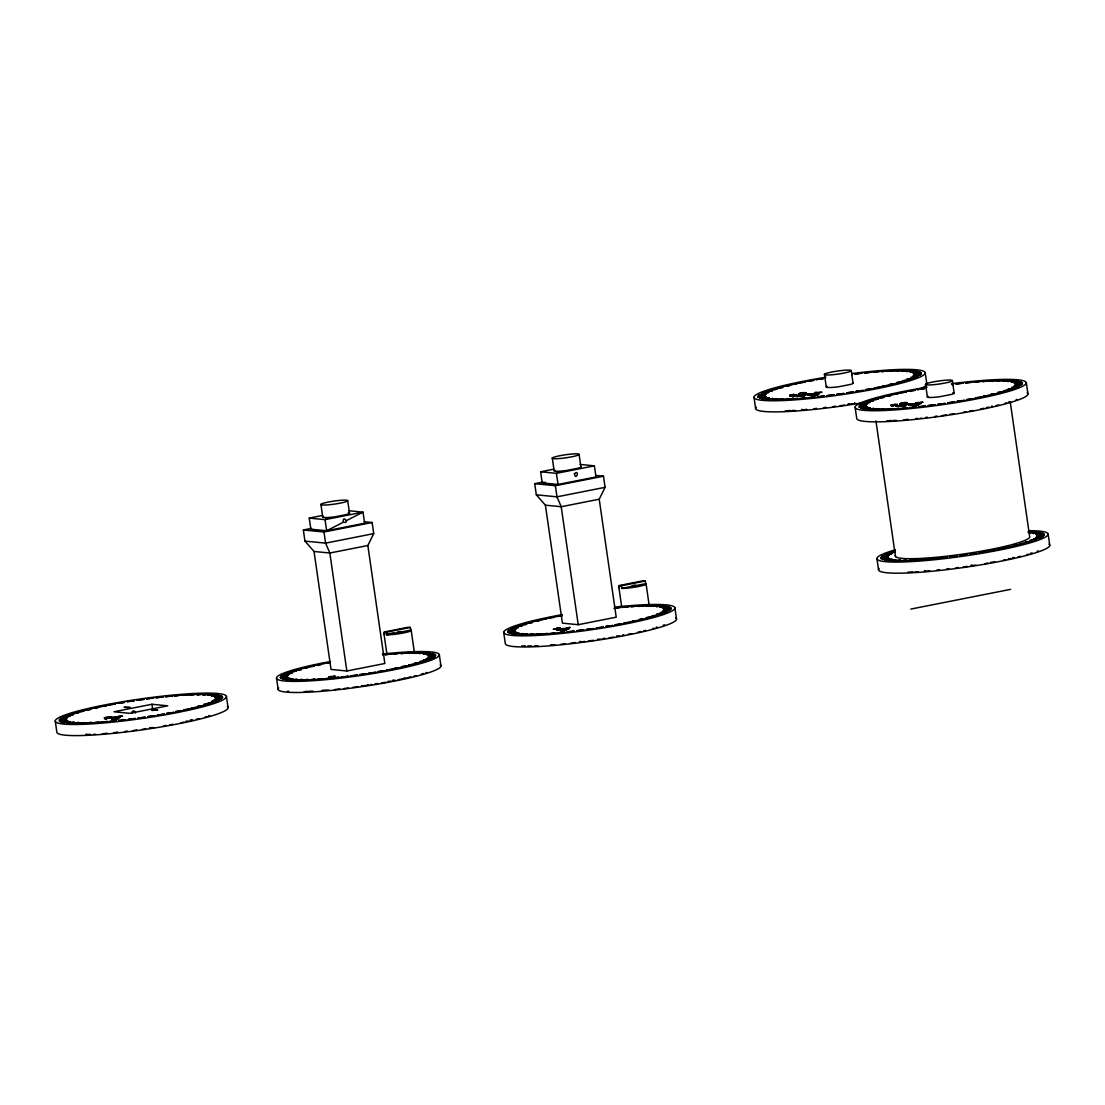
<?xml version="1.0" encoding="UTF-8"?>
<svg xmlns="http://www.w3.org/2000/svg" width="1105" height="1105" viewBox="0 0 1105 1105"><rect width="100%" height="100%" fill="white"/><g stroke="black" fill="none" stroke-linecap="round" stroke-linejoin="round"><path stroke-width="1.5" d="M616.673 635.928L619.781 635.969M560.332 628.137C552.749 629.077 561.299 626.618 560.76 630.651M560.497 629.256L557.542 629.298M907.233 402.717L900.437 403.339L906.473 402.552L907.385 403.919L902.937 403.85M800.973 393.104C806.678 394.526 802.271 390.866 801.014 394.305M311.638 528.328L303.35 529.972L304.952 541.105L314.027 551.464L331.03 669.437L346.832 670.997L384.844 663.483L367.841 545.511L373.711 533.632L372.109 522.499L364.153 521.712M543.011 482.029L534.723 483.672L536.326 494.805L545.4 505.165L562.404 623.137L578.219 624.698L616.217 617.184L599.214 499.211L605.084 487.333L603.482 476.2L595.54 475.412M521.712 645.942L525.455 645.914M534.323 645.873L538.024 645.859M909.871 405.342C905.92 403.712 920.658 403.021 909.608 404.983M927.164 417.082L925.396 417.704M810.172 394.112L805.006 394.609L812.893 394.029L809.233 394.596L810.172 394.112L810.338 395.231M818.708 393.877L818.556 392.758L817.065 393.076L821.94 392.234L815.891 392.385L815.891 393.546C814.371 395.038 813.929 392.026 815.725 392.427M377.606 683.443L374.733 684.23M795.172 394.941C797.147 396.322 791.429 393.421 790.034 396.294M896.086 406.115L896.348 404.499L892.647 404.941L892.923 406.405M423.45 673.511L421.378 674.147M527.679 645.955L531.74 645.928M936.791 415.963L934.623 416.613M562.942 628.98C564.931 627.985 559.282 628.455 561.561 630.499C562.404 628.372 558.605 629.049 561.257 629.408M149.534 727.712L154.299 727.573M113.276 718.582L113.152 717.394L117.558 717.104L113.152 717.394L113.166 719.106M561.561 628.828L566.009 628.455L563.053 629.007M309.386 691.191L313.143 691.247M640.969 631.494L637.778 632.295M206.69 716.551L205.226 717.035M1006.558 402.8L1005.094 403.284M1028.368 554.144L1026.904 554.627M1016.918 399.402L1016.13 399.72M343.337 522.099C342.163 514.018 350.492 524.143 343.406 522.168L326.652 530.759L310.823 529.212L309.248 518.079L322.453 515.469M346.487 520.593L362.993 512.14L364.636 523.259L326.652 530.759L325.036 519.64L309.248 518.079M361.459 685.68L365.99 685.611M325.188 690.073L328.876 690.142M108.884 716.952L111.895 716.731L108.014 717.09L111.011 716.883L108.994 717.021M550.621 644.768L554.862 644.768M825.946 407.248L823.418 407.897M127.186 730.958L124.658 731.62M948.864 568.55L946.336 569.213M166.04 725.405L163.457 726.068M965.908 411.654L963.325 412.317M987.718 562.998L985.135 563.661M984.058 408.228L980.508 409.03M323.793 690.045L322.052 690.556M802.423 395.065L804.937 395.576L797.23 396.115L803.404 395.714L802.451 395.093L802.603 396.198M903.614 405.01L904.512 405.673L898.31 406.06L906.045 405.563L903.614 405.01L903.71 406.157M111.978 719.327L111.619 717.684L113.014 717.988M111.743 718.803L112.627 718.664M559.904 627.985L560.194 630.182L561.616 630.458M816.443 408.298L813.611 408.974M917.564 418.256L915.631 418.767M117.683 732.021L113.898 732.822M939.374 569.614L936.529 570.277M851.693 374.636L852.397 374.346L851.637 374.139M835.449 406.143L832.59 406.82M136.689 729.866L132.876 730.667M958.367 567.459L955.507 568.122M805.642 393.049L799.316 393.463L805.642 393.049L805.794 394.154M848.764 403.822L848.046 404.126L853.06 403.85M854.552 403.505L855.27 403.215L854.538 403.007M971.682 565.138L970.977 565.553L975.977 565.166M991.641 406.681L992.414 406.253L991.724 406.157M1038.438 550.898L1037.236 551.243M111.591 717.711L108.594 718.278L113.014 718.001M367.537 685.266L368.379 684.838L367.095 684.727M86.756 734.19L85.789 734.632L90.513 734.342M814.855 393.974L814.62 392.786L818.556 392.758M815.172 392.841L815.324 393.96L816.388 393.642M119.147 716.786L118.567 716.91M567.017 628.275C567.252 628.648 567.998 627.847 566.948 629.298M575.291 642.475L570.332 643.345M566.451 628.262L566.699 629.408M946.142 414.858L942.068 415.646M183.803 722.131L180.626 722.794M1005.495 559.724L1003.257 560.235M902.274 403.007C906.943 404.596 904.097 400.742 902.329 404.347M382.8 655.072L383.946 654.616L382.952 654.45M561.975 629.822L561.602 628.759M897.495 404.444C897.232 405.563 898.103 406.143 896.348 404.499M952.137 384.775L953.491 384.195L952.068 384.126M584.669 641.397L579.573 642.198M789.813 395.148L794.288 394.402L791.539 394.968L791.802 396.446M892.647 404.941L895.382 404.389L890.92 405.107L896.694 405.024M106.895 717.753L105.818 717.932L108.442 717.463L104.367 717.739L106.204 717.698M622.474 635.499L623.883 635.03L623.192 634.809M1012.774 558.205L1014.224 557.611L1012.871 557.514M654.367 628.22L652.834 628.565M557.044 629.643C562.694 628.372 558.232 631.59 557.003 628.262M664.699 624.836L663.166 625.181M385.728 682.255L381.391 682.987M402.455 678.953L398.104 679.672M801.484 409.513L802.23 409.333M806.788 409.333L801.636 410.093M907.896 419.306L903.517 420.01M924.402 570.829L925.147 570.65M929.706 570.65L924.554 571.396M794.813 395.038L792.34 395.493L796.981 394.582L792.699 394.968L793.003 396.654M796.249 396.06L795.586 395.065M844.469 405.065L840.076 405.756M145.694 728.789L142.186 729.397M967.386 566.382L962.994 567.072M613.537 637.088L609.145 637.778M631.673 633.662L628.137 634.27M802.658 396.156L804.15 395.935L803.915 394.789M998.823 404.969L996.227 405.452M198.941 718.733L196.345 719.217M1020.633 556.312L1018.037 556.81M333.834 677.683C327.149 680.21 351.556 675.224 330.865 677.973M339.663 688.885L334.511 689.603M357.91 686.675L352.771 687.379M393.228 680.887L395.176 680.155M557.666 628.22C560.194 629.215 558.094 626.604 557.818 629.74M565.028 643.718L560.594 644.367M579.503 641.549L580.318 641.37M602.75 638.939L604.711 638.11M562.127 615.996L556.326 616.535L562.169 615.319M105.362 717.642L106.909 717.477L105.362 717.642L105.583 718.954M190.253 720.778L192.532 720.018L190.378 719.99M348.31 687.945L343.876 688.567M904.912 404.748C906.459 406.17 903.144 406.626 903.821 404.955M106.743 718.637L105.514 718.747M580.153 464.432L594.366 465.84L596.009 476.959L558.025 484.46L542.196 482.913L540.635 471.78L553.826 469.169M893.669 405.701L891.307 406.157L891.155 405.052M540.635 471.78L556.409 473.341L594.366 465.84M325.036 519.64L362.993 512.14L348.779 510.731M919.664 402.717L918.2 403.007L923.048 402.192L915.672 402.773L919.664 402.717L919.816 403.836M542.196 482.913L545.497 482.263M534.723 483.672L555.373 485.703L603.482 476.2M303.35 529.972L324 532.002L372.109 522.499M605.084 487.333L556.989 496.836L536.326 494.805M373.711 533.632L325.602 543.135L304.952 541.105M599.214 499.211L561.216 506.725L545.4 505.165M367.841 545.511L329.843 553.025L314.027 551.464M384.139 631.991L408.159 627.239L410.342 627.447L410.977 630.168A13.716 1.547 -8.2 0 1 403.505 632.944A13.716 1.547 -8.2 0 1 387.316 634.85L386.709 634.836C387.786 630.996 382.22 631.356 384.278 634.546A13.716 1.547 -8.2 0 1 384.816 633.662M619.035 585.553L643.055 580.816L645.237 581.023L645.873 583.744A13.716 1.547 -8.2 0 1 638.4 586.52A13.716 1.547 -8.2 0 1 622.212 588.426L621.604 588.413C622.668 584.573 617.115 584.932 619.173 588.122A13.716 1.547 -8.2 0 1 619.228 587.501M386.322 632.198L410.342 627.447M621.217 585.774L645.237 581.023M386.128 634.311L394.126 632.723M397.33 632.101L400.535 631.466M632.226 585.664L635.43 585.042M386.709 634.836L410.715 630.099M621.604 588.413L645.61 583.675M151.951 704.258L113.953 711.772L129.768 713.333L167.767 705.819L151.951 704.258L152.863 710.626M415.936 675.735L414.14 676.053M910.838 609.076L1010.578 589.366M790.13 410.452L785.116 411.046M891.252 420.425L886.832 421.005M913.062 571.768L907.633 572.307M425.853 672.627L426.71 672.462M107.282 733.237L102.268 733.803M593.399 640.32L588.413 640.886M793.86 395.894L791.705 396.087M307.687 691.233L304.041 691.744M1010.384 401.64L1008.547 401.944M895.382 550.76L892.564 551.547L895.147 551.602M1032.194 552.983L1030.357 553.301M793.169 396.184L793.694 394.775M407.897 677.683L410.784 676.771M954.168 413.823L949.886 414.292M973.077 410.549L969.472 411.005M994.887 561.906L990.605 562.376M173.195 724.314L169.59 724.77M911.39 403.822L906.114 404.568L909.65 404.181M816.871 395.051L818.543 394.83M917.979 405.01L918.835 404.872M1028.368 532.541L1031.821 531.615L1027.995 531.754M118.111 718.775L118.967 718.637M806.001 392.689L806.277 393.946L801.829 393.891L801.678 392.772M645.748 630.43L643.856 630.693M208.665 715.708L209.619 715.557M895.52 405.756L897.937 405.563M989.21 407.179L986.53 407.469M1011.02 558.536L1008.34 558.826M558.053 629.298L559.42 629.298M808.501 395.024L810.518 395.065L810.283 393.863M656.19 627.184L657.13 627.06M391.377 681.205L388.035 681.343M795.462 410.48L792.188 410.48M896.569 420.439L893.296 420.452M918.379 571.796L915.133 571.907M600.885 639.229L597.736 639.215M188.375 721.068L185.999 721.247M329.138 676.716L335.229 676.149L329.953 677.365L329.138 676.716L329.345 678.111M392.758 680.183L393.615 680.114M406.018 677.931L403.933 678.014M895.616 405.922L896.542 405.936M95.762 734.314L93.455 734.314M556.381 628.717C549.213 630.403 556.865 627.709 556.547 629.836M921.763 418.229L920.41 418.27M371.998 684.561L370.451 684.52M814.868 392.869L815.186 393.974M614.642 608.399L621.093 607.267L613.883 608.303M288.626 691.219L287.48 691.205M918.379 403.242L921.335 403.532M791.539 394.968L792.492 396.612M892.812 406.046L893.572 406.129M556.45 628.496L556.74 629.836L556.727 628.331M1026.338 382.786L1027.94 393.905M1048.148 534.129L1049.75 545.262M1010.315 402.372L1029.611 536.298A67.916 7.694 -8.2 0 1 963.09 554.075A67.916 7.694 -8.2 0 1 895.409 555.511M952.372 380.728A13.578 1.533 -8.2 0 1 931.377 384.872A13.578 1.533 -8.2 0 1 933.145 381.943A13.578 1.533 -8.2 0 1 952.372 380.728L954.168 393.242M925.23 372.813L926.833 383.946M925.562 384.305L927.357 396.819M918.835 403.049L919.001 404.168M918.738 403.063L918.89 404.181M911.128 403.767L911.445 405.19M910.893 403.767L911.059 404.872M910.617 403.767L910.948 405.452M910.271 403.781L910.437 404.9M909.885 403.822L910.05 404.927M909.443 403.877L909.788 405.452M909.249 404.14L909.415 405.259M908.959 403.947L909.125 405.052M908.932 404.168L909.097 405.273M907.108 402.648L907.219 404.002M906.846 402.593L906.915 404.112M906.473 402.552L906.639 403.657M906.266 403.132L906.432 404.237M905.589 402.496L905.81 404.168M905.354 402.897L905.769 404.375M905.119 402.496L905.271 403.601M904.981 402.855L905.244 404.32M904.608 402.51L904.954 404.361M904.512 402.814L904.677 404.402M904.664 404.789L904.829 405.908M904.042 402.565L904.235 403.905M904.249 404.872L904.401 405.977M903.683 402.8L903.849 403.919M903.448 402.634L903.6 403.753M903.31 402.828L903.476 403.947M902.785 402.745L903.103 403.988M902.564 402.938L902.826 404.402M897.163 404.444L897.357 406.018M896.777 404.471L896.929 405.576M896.224 404.775L896.445 406.018M895.879 404.568L896.238 406.267M893.033 405.259L893.199 406.364M892.536 405.3L892.702 406.405M875.933 420.867L895.478 556.478M851.264 370.769A13.578 1.533 -8.2 0 1 830.269 374.913A13.578 1.533 -8.2 0 1 832.037 371.984A13.578 1.533 -8.2 0 1 851.264 370.769L853.06 383.283M855.118 407.289L856.734 418.422A86.48 9.793 -8.2 0 0 948.408 415.162A86.48 9.793 -8.2 0 0 1027.18 392.772M876.928 558.647L878.544 569.779M824.454 374.333L826.25 386.861M817.728 393.09L817.783 394.209L817.507 393.118M817.161 393.035L817.534 394.223M817.092 393.049L817.272 394.195M815.352 392.8L815.504 393.905M810.02 393.808L810.172 394.927M809.785 393.794L809.827 395.493M809.495 393.808L809.661 394.913M809.164 393.822L809.33 394.941M808.777 393.863L808.929 394.968M808.542 394.209L808.68 395.493M808.335 393.905L808.542 395.3M808.142 394.181L808.308 395.286M807.852 393.988L807.99 395.314M807.327 394.071L807.589 395.355M805.738 392.634L806.111 394.043M805.365 392.579L805.531 393.698M805.158 393.173L805.324 394.278M804.481 392.524L804.661 394.416L804.233 392.924M803.998 392.524L804.136 394.347M803.487 392.551L803.846 394.402M803.791 394.789L803.957 395.908M803.404 393.339L803.57 394.444M803.556 394.83L803.722 395.935M802.934 392.607L803.294 394.471M803.142 394.913L803.294 396.018M802.575 392.841L802.741 393.946M802.341 392.676L802.492 393.794M802.713 394.996L802.879 396.101M802.202 392.869L802.368 393.974M801.829 392.91L801.995 394.029M801.457 392.979L801.719 394.444M801.166 393.049L801.318 394.154M800.945 392.91L801.222 394.388M794.978 395.189L795.13 396.308M794.233 395.162L794.454 396.433M793.542 395.286L793.846 396.529M793.114 394.886L793.376 396.612M793.017 395.065L793.114 396.64M792.423 395.189L792.672 396.64M791.926 395.286L792.092 396.405M790.047 395.093L790.199 396.198M754.011 397.33L755.613 408.463M674.906 607.902L676.522 619.035M646.08 583.923L649.146 605.195M618.952 587.943L621.784 607.584M579.103 454.5A13.578 1.533 -8.2 0 1 558.108 458.644A13.578 1.533 -8.2 0 1 559.876 455.716A13.578 1.533 -8.2 0 1 579.103 454.5L580.899 467.014M556.409 473.341L558.025 484.46M578.219 624.698L561.216 506.725L556.989 496.836L555.373 485.703M552.293 458.078L554.088 470.592M567.21 628.11L567.431 629.339M566.782 628.179L566.837 629.422M560.884 628.897L561.147 630.582M560.815 628.897L560.926 630.624M560.125 628.013L560.718 631.811M559.793 628.331L559.945 629.436M559.406 627.958L559.572 629.519M559.13 627.958L559.475 629.436M559.061 628.165L559.158 629.601M558.84 627.971L558.95 629.532M558.522 627.999L558.771 629.657M558.315 628.137L558.439 629.698M558.177 628.041L558.287 629.56M557.804 628.11L558.122 629.726M557.376 628.179L557.555 629.74M503.7 632.419L505.303 643.538A86.48 9.793 -8.2 0 0 596.99 640.292A86.48 9.793 -8.2 0 0 675.749 617.902M439.334 654.809L440.936 665.928M411.184 630.347L414.486 653.262M384.057 634.38L386.888 654.022M347.716 500.8A13.578 1.533 -8.2 0 1 326.735 504.944A13.578 1.533 -8.2 0 1 328.503 502.015A13.578 1.533 -8.2 0 1 347.716 500.8L349.525 513.314M346.832 670.997L329.843 553.025L325.602 543.135L324 532.002M320.92 504.377L322.715 516.891M276.54 678.111L278.142 689.244M226.456 696.537A86.48 9.793 -8.2 0 1 98.663 723.402A86.48 9.793 -8.2 0 1 97.447 706.44A86.48 9.793 -8.2 0 1 226.456 696.537L228.072 707.67M112.945 718.015L112.959 719.162M112.696 719.217L112.434 717.532L112.475 719.258M111.978 717.601L112.309 719.286L111.743 717.656M106.508 717.822L106.66 718.941M106.26 717.587L106.481 719.051M106.011 717.642L106.329 719.065M105.79 717.684L106.066 719.065M105.583 717.822L105.735 718.941M104.505 717.711L104.561 718.872M55.25 721.054L56.852 732.187A86.48 9.793 -8.2 0 0 148.54 728.927A86.48 9.793 -8.2 0 0 227.299 706.537M135.432 713.07C135.901 710.059 131.219 710.28 131.882 713.222M440.204 664.865A82.226 9.31 -8.2 0 1 360.202 686.896A82.226 9.31 -8.2 0 1 278.695 687.987M348.241 512.706A13.578 1.533 -8.2 0 1 347.219 514.405L335.105 516.795A13.578 1.533 -8.2 0 1 323.434 516.394M382.441 654.008A82.226 9.31 -8.2 0 1 424.513 662.406A82.226 9.31 -8.2 0 1 293.157 681.371A82.226 9.31 -8.2 0 1 330.533 661.494M615.084 607.059A86.48 9.793 -8.2 0 1 658.981 615.996A86.48 9.793 -8.2 0 1 520.469 635.831A86.48 9.793 -8.2 0 1 562.183 614.642M580.705 466.642A13.578 1.533 -8.2 0 1 578.592 468.106L566.478 470.495A13.578 1.533 -8.2 0 1 554.821 470.095M1028.741 530.704A86.48 9.793 -8.2 0 1 1021.393 545.193A86.48 9.793 -8.2 0 1 904.719 561.906A86.48 9.793 -8.2 0 1 895.451 549.779M1048.99 544.13A86.48 9.793 -8.2 0 1 964.845 567.307A86.48 9.793 -8.2 0 1 879.124 568.453M851.941 373.531A86.48 9.793 -8.2 0 1 911.874 380.106A86.48 9.793 -8.2 0 1 768.141 400.687A86.48 9.793 -8.2 0 1 825.905 377.261M852.867 382.91A13.578 1.533 -8.2 0 1 850.753 384.374L838.64 386.764A13.578 1.533 -8.2 0 1 826.982 386.363M926.239 385.272A86.48 9.793 -8.2 0 1 918.214 389.582M865.422 402.248A86.48 9.793 -8.2 0 1 756.207 407.137M951.516 383.697A86.48 9.793 -8.2 0 1 1013.52 389.885A86.48 9.793 -8.2 0 1 869.538 410.659A86.48 9.793 -8.2 0 1 927.012 387.22M952.883 392.634A13.578 1.533 -8.2 0 1 951.861 394.333L939.747 396.723A13.578 1.533 -8.2 0 1 928.09 396.322M294.69 680.487L301.914 679.465L294.69 680.487M413.961 653.345L421.171 652.323L413.961 653.345M107.876 705.059L115.1 704.037L107.876 705.059M166.62 713.443L173.844 712.421L166.62 713.443M615.071 624.808L622.295 623.786L615.071 624.808M806.65 381.336L813.86 380.313L806.65 381.336M865.381 389.72L872.605 388.698L865.381 389.72M907.758 391.294L914.968 390.286L907.758 391.294M966.488 399.679L973.712 398.656L966.488 399.679M988.298 551.036L995.522 550.014L988.298 551.036M307.522 680.21L314.732 679.188L307.522 680.21M401.143 653.608L408.353 652.599L401.143 653.608M359.567 674.699L366.777 673.705L359.567 674.699M90.79 708.595L98.013 707.587L90.79 708.595M183.72 709.893L190.93 708.885L183.72 709.893M539.24 619.96L546.464 618.938L539.24 619.96M632.171 621.259L639.381 620.25L632.171 621.259M789.564 384.872L796.774 383.863L789.564 384.872M882.481 386.184L889.705 385.162L882.481 386.184M890.671 394.83L897.882 393.822L890.671 394.83M983.588 396.143L990.812 395.134L983.588 396.143M1005.398 547.486L1012.622 546.478L1005.398 547.486M574.42 473.714C575.829 481.808 580.277 468.838 574.42 473.714M323.282 679.092L330.506 678.083L323.282 679.092M385.383 654.713L392.607 653.704L385.383 654.713M798.542 394.25L800.573 394.015L798.542 394.25M813.667 393.67L815.683 393.435L813.667 393.67M899.65 404.209L901.68 403.974L899.65 404.209M914.774 403.629L916.791 403.394L914.774 403.629M76.632 712.173L83.842 711.164L76.632 712.173M197.892 706.316L205.116 705.308L197.892 706.316M525.082 623.524L532.292 622.529L525.082 623.524M646.342 617.681L653.566 616.673L646.342 617.681M775.392 388.449L782.616 387.441L775.392 388.449M876.5 398.408L883.724 397.399L876.5 398.408M896.652 382.592L903.876 381.598L896.652 382.592M997.76 392.551L1004.984 391.557L997.76 392.551M1019.584 543.909L1026.794 542.9L1019.584 543.909M348.227 676.219L340.975 677.337L348.227 676.219M66.272 715.557L73.483 714.562L66.272 715.557M208.265 702.918L215.475 701.924L208.265 702.918M514.723 626.922L521.947 625.927L514.723 626.922M656.715 614.283L663.925 613.289L656.715 614.283M765.047 391.833L772.257 390.839L765.047 391.833M866.154 401.792L873.364 400.797L866.154 401.792M907.025 379.195L914.236 378.2L907.025 379.195M887.964 553.149L895.174 552.155L887.964 553.149M1008.133 389.153L1015.343 388.159L1008.133 389.153M1029.943 540.511L1037.153 539.516L1029.943 540.511M60.388 718.554L67.598 717.559L60.388 718.554M214.163 699.907L221.373 698.926L214.163 699.907M508.839 629.905L516.049 628.925L508.839 629.905M662.613 611.272L669.823 610.292L662.613 611.272M759.149 394.83L766.359 393.836L759.149 394.83M860.256 404.789L867.466 403.808L860.256 404.789M912.937 376.197L920.147 375.203L912.937 376.197M882.066 556.133L889.276 555.152L882.066 556.133M1014.045 386.156L1021.255 385.175L1014.045 386.156M1035.855 537.5L1043.065 536.519L1035.855 537.5M377.8 671.674L384.996 670.707L377.8 671.674M59.325 720.957L66.521 719.977L59.325 720.957M215.24 697.49L222.45 696.523L215.24 697.49M507.775 632.322L514.971 631.342L507.775 632.322M758.085 397.234L765.295 396.253L758.085 397.234M663.691 608.855L670.901 607.888L663.691 608.855M859.193 407.193L866.403 406.226L859.193 407.193M914.001 373.78L921.211 372.799L914.001 373.78M881.003 558.55L888.213 557.569L881.003 558.55M1015.122 383.739L1022.318 382.758L1015.122 383.739M1036.932 535.082L1044.128 534.116L1036.932 535.082M314.179 665.403L321.375 664.437L314.179 665.403M394.554 668.359L401.75 667.392L394.554 668.359M63.151 722.629L70.361 721.662L63.151 722.629M211.414 695.819L218.624 694.852L211.414 695.819M511.601 633.98L518.811 633.027L511.601 633.98M761.925 398.905L769.121 397.938L761.925 398.905M659.865 607.184L667.075 606.217L659.865 607.184M863.033 408.864L870.229 407.897L863.033 408.864M910.189 372.095L917.385 371.128L910.189 372.095M884.843 560.221L892.039 559.254L884.843 560.221M1011.296 382.054L1018.492 381.087L1011.296 382.054M1033.106 533.411L1040.302 532.444L1033.106 533.411M299.952 668.801L307.149 667.848L299.952 668.801M408.781 664.948L415.977 663.995L408.781 664.948M71.659 723.457L78.842 722.49L71.659 723.457M202.947 694.976L210.13 694.023L202.947 694.976M520.11 634.809L527.292 633.856L520.11 634.809M770.42 399.734L777.616 398.767L770.42 399.734M651.398 606.341L658.58 605.388L651.398 606.341M871.527 409.693L878.724 408.74L871.527 409.693M901.708 371.252L908.904 370.299L901.708 371.252M1002.815 381.211L1010.011 380.258L1002.815 381.211M893.337 561.036L900.534 560.083L893.337 561.036M289.165 672.075L296.347 671.136L289.165 672.075M419.596 661.66L426.792 660.721L419.596 661.66M84.27 723.388L91.466 722.435L84.27 723.388M190.336 695.031L197.533 694.092L190.336 695.031M532.721 634.74L539.917 633.8L532.721 634.74M783.044 399.665L790.227 398.712L783.044 399.665M638.787 606.396L645.983 605.443L638.787 606.396M889.097 371.308L896.293 370.368L889.097 371.308M884.152 409.624L891.334 408.67L884.152 409.624M990.204 381.28L997.401 380.327L990.204 381.28M905.962 560.981L913.144 560.028L905.962 560.981M282.466 675.031L289.648 674.091L282.466 675.031M426.309 658.704L433.505 657.765L426.309 658.704M100.224 722.421L107.406 721.482L100.224 722.421M174.397 695.984L181.579 695.045L174.397 695.984M548.674 633.787L555.856 632.847L548.674 633.787M622.847 607.349L630.03 606.41L622.847 607.349M798.998 398.698L806.167 397.772L798.998 398.698M873.171 372.261L880.354 371.321L873.171 372.261M900.105 408.67L907.288 407.731L900.105 408.67M974.279 382.22L981.461 381.28L974.279 382.22M921.915 560.014L929.098 559.075L921.915 560.014M280.283 677.462L287.452 676.536L280.283 677.462M428.519 656.26L435.688 655.32L428.519 656.26M118.511 720.64L125.68 719.714L118.511 720.64M156.137 697.752L163.305 696.827L156.137 697.752M566.962 632.005L574.13 631.079L566.962 632.005M817.272 396.916L824.454 395.991L817.272 396.916M854.897 374.043L862.08 373.103L854.897 374.043M918.379 406.875L925.562 405.949L918.379 406.875M956.005 384.001L963.187 383.076L956.005 384.001M940.189 558.232L947.372 557.307L940.189 558.232M282.756 679.244L289.924 678.318L282.756 679.244M426.06 654.478L433.215 653.552L426.06 654.478M136.689 700.252L143.857 699.341L136.689 700.252M137.973 718.126L145.142 717.214L137.973 718.126M586.423 629.491L593.592 628.579L586.423 629.491M836.747 394.402L843.902 393.49L836.747 394.402M937.855 404.375L945.01 403.449L937.855 404.375M959.665 555.718L966.82 554.807L959.665 555.718M289.731 680.224L296.9 679.326L289.731 680.224M419.099 653.469L426.254 652.558L419.099 653.469M117.282 703.319L124.437 702.407L117.282 703.319M157.407 715.059L164.562 714.148L157.407 715.059M816.043 379.595L823.197 378.684L816.043 379.595M605.858 626.424L613.013 625.513L605.858 626.424M856.168 391.336L863.323 390.438L856.168 391.336M917.15 389.554L924.305 388.642L917.15 389.554M957.275 401.295L964.43 400.397L957.275 401.295M979.085 552.652L986.24 551.74L979.085 552.652M300.781 680.376L307.936 679.478L300.781 680.376M350.368 675.956L357.481 675.086L350.368 675.956M408.063 653.304L415.218 652.406L408.063 653.304M99.132 706.744L106.273 705.846L99.132 706.744M175.571 711.62L182.712 710.722L175.571 711.62M547.583 618.096L554.724 617.212L547.583 618.096M797.893 383.021L805.048 382.123L797.893 383.021M624.021 622.985L631.162 622.087L624.021 622.985M874.331 387.896L881.472 386.999L874.331 387.896M899.014 392.979L906.155 392.082L899.014 392.979M975.439 397.855L982.594 396.971L975.439 397.855M997.249 549.213L1004.404 548.315L997.249 549.213M315.201 679.686L322.329 678.788L315.201 679.686M393.67 653.994L400.811 653.11L393.67 653.994M83.386 710.322L90.527 709.438L83.386 710.322M191.331 708.029L198.472 707.145L191.331 708.029M782.16 386.598L789.288 385.714L782.16 386.598M531.837 621.687L538.978 620.803L531.837 621.687M890.105 384.305L897.232 383.421L890.105 384.305M883.268 396.557L890.395 395.673L883.268 396.557M639.781 619.394L646.922 618.51L639.781 619.394M991.213 394.264L998.34 393.38L991.213 394.264M1013.023 545.621L1020.15 544.737L1013.023 545.621M71.038 713.83L78.165 712.946L71.038 713.83M203.707 704.507L210.834 703.636L203.707 704.507M769.798 390.106L776.926 389.236L769.798 390.106M519.488 625.195L526.615 624.311L519.488 625.195M870.906 400.065L878.033 399.195L870.906 400.065M902.467 380.783L909.595 379.913L902.467 380.783M652.157 615.872L659.284 615.002L652.157 615.872M1003.589 390.756L1010.702 389.872L1003.589 390.756M1025.399 542.099L1032.512 541.229L1025.399 542.099M62.861 717.048L69.96 716.178L62.861 717.048M211.911 701.288L219.025 700.418L211.911 701.288M761.621 393.325L768.735 392.455L761.621 393.325M511.311 628.4L518.411 627.543L511.311 628.4M862.729 403.284L869.842 402.413L862.729 403.284M910.686 377.565L917.785 376.695L910.686 377.565M660.362 612.64L667.475 611.783L660.362 612.64M1011.793 387.524L1018.893 386.653L1011.793 387.524M884.539 554.641L891.652 553.771L884.539 554.641M1033.603 538.881L1040.703 538.011L1033.603 538.881M368.904 673.166L376.004 672.31L368.904 673.166M59.352 719.769L66.452 718.913L59.352 719.769M215.434 698.553L222.533 697.697L215.434 698.553M758.113 396.046L765.213 395.189L758.113 396.046M507.803 631.121L514.902 630.264L507.803 631.121M859.234 406.005L866.32 405.148L859.234 406.005M914.208 374.83L921.294 373.973L914.208 374.83M663.884 609.919L670.984 609.062L663.884 609.919M1015.315 384.789L1022.401 383.932L1015.315 384.789M881.044 557.362L888.13 556.506L881.044 557.362M1037.125 536.146L1044.211 535.29L1037.125 536.146M322.411 663.663L329.497 662.807L322.411 663.663M386.543 669.975L393.629 669.133L386.543 669.975M60.761 721.814L67.833 720.971L60.761 721.814M214.052 696.482L221.138 695.639L214.052 696.482M759.522 398.09L766.608 397.248L759.522 398.09M509.212 633.179L516.284 632.336L509.212 633.179M860.629 408.063L867.715 407.22L860.629 408.063M912.827 372.758L919.899 371.915L912.827 372.758M662.517 607.847L669.589 607.004L662.517 607.847M1013.934 382.731L1021.02 381.874L1013.934 382.731M882.439 559.406L889.525 558.564L882.439 559.406M1035.744 534.074L1042.83 533.232L1035.744 534.074M306.817 667.033L313.889 666.191L306.817 667.033M402.165 666.591L409.237 665.749L402.165 666.591M66.977 723.071L74.049 722.242L66.977 723.071M207.864 695.211L214.936 694.382L207.864 695.211M765.737 399.361L772.809 398.518L765.737 399.361M515.427 634.436L522.499 633.607L515.427 634.436M906.625 371.501L913.697 370.658L906.625 371.501M866.845 409.32L873.917 408.477L866.845 409.32M656.315 606.576L663.387 605.747L656.315 606.576M1007.732 381.46L1014.804 380.617L1007.732 381.46M888.655 560.663L895.727 559.834L888.655 560.663M1029.542 532.803L1036.614 531.975L1029.542 532.803M294.22 670.404L301.264 669.575L294.22 670.404M414.803 663.207L421.848 662.378L414.803 663.207M77.626 723.457L84.671 722.629L77.626 723.457M197.243 694.824L204.287 693.995L197.243 694.824M776.387 399.734L783.445 398.919L776.387 399.734M896.003 371.1L903.061 370.272L896.003 371.1M526.077 634.823L533.121 633.994L526.077 634.823M877.494 409.693L884.553 408.878L877.494 409.693M645.693 606.189L652.737 605.36L645.693 606.189M997.111 381.059L1004.169 380.244L997.111 381.059M899.304 561.05L906.362 560.221L899.304 561.05M285.394 673.539L292.438 672.724L285.394 673.539M423.643 660.058L430.674 659.243L423.643 660.058M92.033 722.946L99.063 722.131L92.033 722.946M182.864 695.321L189.894 694.52L182.864 695.321M790.793 399.223L797.824 398.408L790.793 399.223M881.624 371.612L888.669 370.797L881.624 371.612M540.483 634.298L547.514 633.496L540.483 634.298M891.901 409.182L898.931 408.367L891.901 409.182M631.314 606.686L638.345 605.871L631.314 606.686M982.732 381.57L989.776 380.755L982.732 381.57M913.711 560.539L920.741 559.724L913.711 560.539M280.932 676.246L287.949 675.445L280.932 676.246M428.132 657.337L435.163 656.522L428.132 657.337M109.285 721.551L116.301 720.75L109.285 721.551M165.626 696.702L172.642 695.901L165.626 696.702M808.059 397.841L815.076 397.04L808.059 397.841M864.4 372.979L871.417 372.178L864.4 372.979M909.166 407.8L916.183 406.999L909.166 407.8M557.735 632.916L564.752 632.115L557.735 632.916M965.508 382.938L972.524 382.137L965.508 382.938M930.976 559.144L937.993 558.343L930.976 559.144M124.299 707.297L130.183 707.476L124.299 707.297M151.73 710.004L157.614 710.183L151.73 710.004M281.084 678.373L288.087 677.572L281.084 678.373M428.008 655.196L435.011 654.409L428.008 655.196M146.633 698.857L153.609 697.959L146.633 698.857M128.318 719.396L135.307 718.499L128.318 719.396M827.079 395.673L834.068 394.775L827.079 395.673M928.186 405.632L935.175 404.734L928.186 405.632M576.769 630.748L583.758 629.85L576.769 630.748M949.996 556.989L956.999 556.188L949.996 556.989M285.85 679.768L292.839 678.871L285.85 679.768M423.27 653.801L430.246 653.014L423.27 653.801M127.047 701.647L134.037 700.874L127.047 701.647M147.918 716.579L154.893 715.695L147.918 716.579M846.692 392.855L853.668 391.971L846.692 392.855M947.8 402.814L954.775 401.93L947.8 402.814M596.369 627.944L603.358 627.157L596.369 627.944M969.61 554.171L976.585 553.398L969.61 554.171M325.726 518.48L328.793 518.162L325.726 518.48M557.1 472.18L560.166 471.863L557.1 472.18M117.24 717.546L120.307 717.228L117.24 717.546M816.015 393.822L819.067 393.504L816.015 393.822M917.122 403.781L920.189 403.463L917.122 403.781M565.691 628.897L568.757 628.593L565.691 628.897M118.553 716.399C123.94 715.681 122.959 716.151 120.79 716.372L118.553 716.399M567.003 627.751L569.241 627.737L568.55 629.021C569.904 626.452 572.155 627.488 567.003 627.751M816.913 394.761L811.636 395.977L810.835 395.328L816.913 394.761M918.02 404.734L912.744 405.936L911.943 405.3L918.02 404.734M118.152 718.485L112.876 719.7L112.075 719.051L118.152 718.485M566.603 629.85L561.326 631.066L560.525 630.416L566.603 629.85"/></g></svg>
